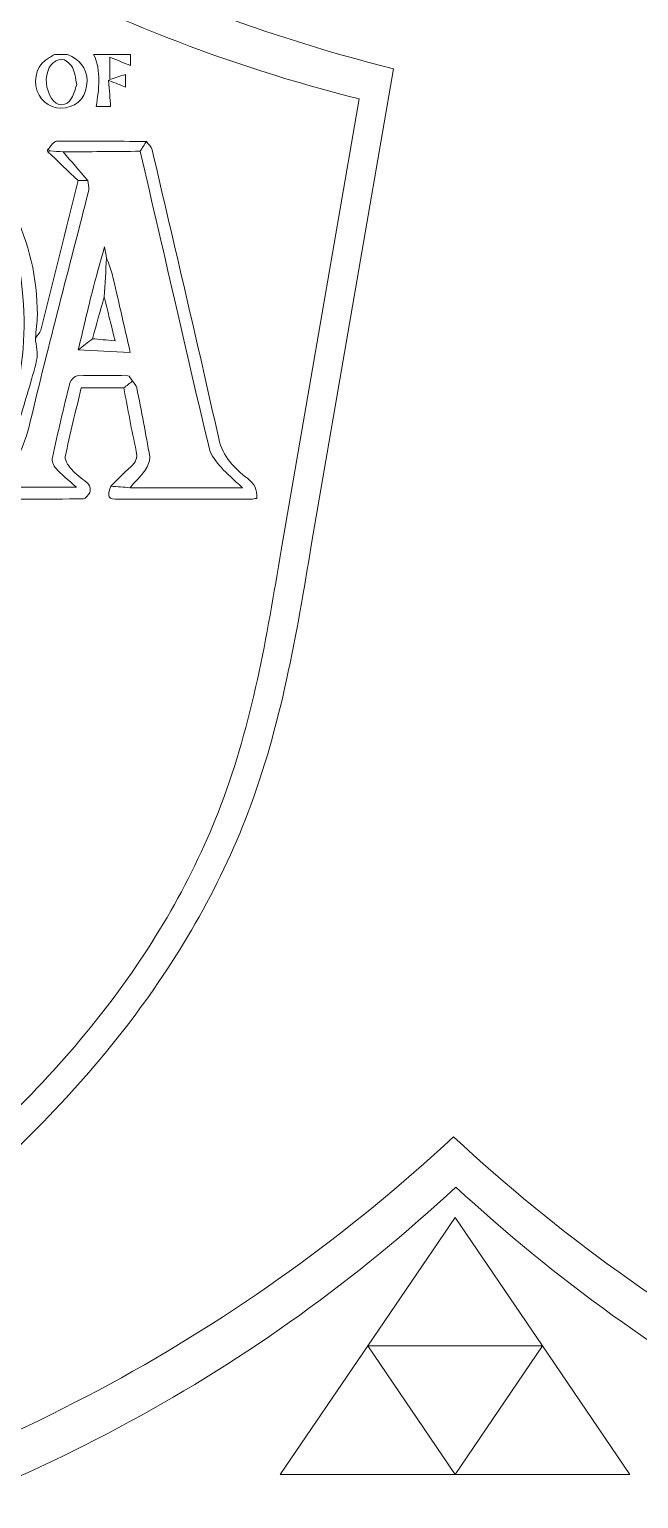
# Model space of a CAD drawing. Header units: inches. Extents: x 0 to 12, y 0 to 12.
# Drawn here: x 10.396 to 11.082, y 3.574 to 5.229 of the extents above; entities that cross this region are included whole.
import ezdxf

# ---------------------------------------------------------------- set-up
doc = ezdxf.new("R2010")
doc.units = ezdxf.units.IN
doc.header["$MEASUREMENT"] = 0

msp = doc.modelspace()

# ---------------------------------------------------------------- linework, layer by layer
at = {"color": 250, "lineweight": 0}
msp.add_line((10.714, 4.6499), (10.8065, 5.185), dxfattribs=at)
at = {"color": 5, "lineweight": 0}
for p, q in [((10.6797, 4.6426), (10.7676, 5.151)), ((10.8758, 3.8906), (10.7774, 3.7458)), ((10.9743, 3.7458), (10.8758, 3.8906)), ((10.7774, 3.7458), (10.6789, 3.6011)), ((10.8758, 3.6011), (10.7774, 3.7458)), ((10.7774, 3.7458), (10.9743, 3.7458)), ((10.9743, 3.7458), (10.8758, 3.6011)), ((11.0727, 3.6011), (10.9743, 3.7458)), ((10.6789, 3.6011), (10.8758, 3.6011)), ((10.8758, 3.6011), (11.0727, 3.6011))]:
    msp.add_line(p, q, dxfattribs=at)
at = {"color": 250, "lineweight": 0}
for centre, start, end in [((11.2709, 7.0303), 227.0707, 255.8739), ((9.578, 5.3747), 284.1261, 312.9293), ((12.1701, 5.3747), 227.0707, 255.8739)]:
    msp.add_arc(centre, 1.9029, start, end, dxfattribs=at)
at = {"color": 5, "lineweight": 0}
for centre, start, end in [((11.2088, 6.9041), 227.0707, 255.8739), ((9.6455, 5.2484), 284.1261, 312.9293), ((12.108, 5.2484), 227.0707, 255.8739)]:
    msp.add_arc(centre, 1.8077, start, end, dxfattribs=at)
at = {"color": 1, "lineweight": 0}
for points, knots in [([(10.4393, 5.2013), (10.4521, 5.1953), (10.4612, 5.1867), (10.4612, 5.1712), (10.4611, 5.155), (10.4523, 5.1438), (10.4368, 5.1409), (10.4235, 5.1385), (10.4094, 5.1469), (10.4051, 5.16), (10.4, 5.1753), (10.4057, 5.1907), (10.4188, 5.1978), (10.4208, 5.1988), (10.4227, 5.2001), (10.4246, 5.2013), (10.4295, 5.2013), (10.4344, 5.2013), (10.4393, 5.2013)], [0, 0, 0, 0, 1, 1, 1, 2, 2, 2, 3, 3, 3, 4, 4, 4, 5, 5, 5, 6, 6, 6, 6]), ([(10.5102, 5.2013), (10.5102, 5.196), (10.5102, 5.1908), (10.5102, 5.1887), (10.5035, 5.1914), (10.4963, 5.1944), (10.487, 5.1981), (10.487, 5.1882), (10.487, 5.1819), (10.487, 5.173), (10.4932, 5.175), (10.499, 5.1769), (10.5045, 5.1787), (10.5045, 5.1747), (10.5045, 5.1689), (10.5045, 5.1643), (10.4995, 5.1664), (10.4938, 5.1687), (10.4854, 5.1721), (10.4864, 5.16), (10.4871, 5.1516), (10.4878, 5.1426), (10.4843, 5.1426), (10.4773, 5.1426), (10.4715, 5.1426), (10.4744, 5.1624), (10.4777, 5.182), (10.4686, 5.2013), (10.4825, 5.2013), (10.4963, 5.2013), (10.5102, 5.2013)], [0, 0, 0, 0, 1, 1, 1, 2, 2, 2, 3, 3, 3, 4, 4, 4, 5, 5, 5, 6, 6, 6, 7, 7, 7, 8, 8, 8, 9, 9, 9, 10, 10, 10, 10]), ([(10.4496, 5.1672), (10.4479, 5.1743), (10.4477, 5.1813), (10.4447, 5.1866), (10.4423, 5.1909), (10.4364, 5.196), (10.4323, 5.1958), (10.4275, 5.1955), (10.421, 5.191), (10.4187, 5.1865), (10.4129, 5.1749), (10.4147, 5.1627), (10.4213, 5.1517), (10.4271, 5.142), (10.438, 5.1422), (10.4438, 5.1519), (10.4466, 5.1566), (10.4478, 5.1623), (10.4496, 5.1672)], [0, 0, 0, 0, 1, 1, 1, 2, 2, 2, 3, 3, 3, 4, 4, 4, 5, 5, 5, 6, 6, 6, 6])]:
    msp.add_open_spline(points, degree=3, knots=knots, dxfattribs=at)
at = {"color": 5, "lineweight": 0}
for points, knots in [([(10.528, 5.1031), (10.5257, 5.0994), (10.5234, 5.0957), (10.5211, 5.0921), (10.4922, 5.0918), (10.4632, 5.0916), (10.4343, 5.0914), (10.4294, 5.0918), (10.4245, 5.0922), (10.4197, 5.0927), (10.4187, 5.0931), (10.4178, 5.0936), (10.4169, 5.094), (10.4202, 5.0973), (10.4235, 5.1034), (10.4269, 5.1034), (10.4606, 5.1039), (10.4943, 5.1034), (10.528, 5.1031)], [0, 0, 0, 0, 1, 1, 1, 2, 2, 2, 3, 3, 3, 4, 4, 4, 5, 5, 5, 6, 6, 6, 6]), ([(10.528, 5.1031), (10.5302, 5.1), (10.5337, 5.0972), (10.5345, 5.0938), (10.5598, 4.9854), (10.5854, 4.877), (10.6095, 4.7683), (10.6141, 4.7478), (10.6272, 4.735), (10.6418, 4.7236), (10.65, 4.717), (10.653, 4.711), (10.6523, 4.7009), (10.6502, 4.7007), (10.648, 4.7001), (10.6457, 4.7001), (10.5961, 4.7001), (10.5464, 4.7), (10.4968, 4.7001), (10.4847, 4.7001), (10.4837, 4.7019), (10.4879, 4.7147), (10.4952, 4.7141), (10.5024, 4.7136), (10.5096, 4.713), (10.5509, 4.713), (10.5921, 4.713), (10.6363, 4.713), (10.6266, 4.7221), (10.6187, 4.7284), (10.6122, 4.736), (10.6069, 4.7421), (10.6009, 4.749), (10.5991, 4.7565), (10.5863, 4.8089), (10.5744, 4.8616), (10.5623, 4.9142), (10.5485, 4.9735), (10.5348, 5.0328), (10.5211, 5.0921), (10.5234, 5.0957), (10.5257, 5.0994), (10.528, 5.1031)], [0, 0, 0, 0, 1, 1, 1, 2, 2, 2, 3, 3, 3, 4, 4, 4, 5, 5, 5, 6, 6, 6, 7, 7, 7, 8, 8, 8, 9, 9, 9, 10, 10, 10, 11, 11, 11, 12, 12, 12, 13, 13, 13, 14, 14, 14, 14]), ([(10.3148, 5.0843), (10.3426, 5.0725), (10.3629, 5.0536), (10.377, 5.0262), (10.3964, 4.9887), (10.4052, 4.9494), (10.4052, 4.9077), (10.4052, 4.8989), (10.4038, 4.8902), (10.403, 4.8815), (10.4036, 4.8732), (10.4063, 4.8643), (10.4044, 4.8566), (10.3988, 4.8335), (10.3915, 4.8108), (10.3846, 4.788), (10.3828, 4.7823), (10.3803, 4.7768), (10.3781, 4.7712), (10.3675, 4.7598), (10.3569, 4.7485), (10.3464, 4.737), (10.346, 4.7366), (10.3463, 4.7354), (10.3462, 4.7346), (10.3462, 4.7346), (10.3463, 4.7349), (10.3463, 4.7349), (10.3228, 4.7145), (10.2929, 4.71), (10.2643, 4.7023), (10.2559, 4.7001), (10.2466, 4.7003), (10.2376, 4.7003), (10.0833, 4.7002), (9.929, 4.7001), (9.7747, 4.7005), (9.7628, 4.7006), (9.7582, 4.6962), (9.7552, 4.6855), (9.7482, 4.6607), (9.7399, 4.6362), (9.7327, 4.6114), (9.7302, 4.6029), (9.7266, 4.5994), (9.7169, 4.5994), (9.594, 4.5997), (9.471, 4.5996), (9.3481, 4.5991), (9.3365, 4.5991), (9.3321, 4.6039), (9.3319, 4.6145), (9.3373, 4.614), (9.3427, 4.6136), (9.3482, 4.6131), (9.3534, 4.6128), (9.3587, 4.6124), (9.364, 4.6124), (9.453, 4.6123), (9.542, 4.6124), (9.6311, 4.6124), (9.6559, 4.6124), (9.6807, 4.6121), (9.7055, 4.6126), (9.7095, 4.6127), (9.716, 4.6152), (9.717, 4.6181), (9.728, 4.649), (9.7381, 4.6803), (9.7484, 4.7115), (9.7532, 4.7119), (9.758, 4.7127), (9.7629, 4.7127), (9.8206, 4.7128), (9.8784, 4.7128), (9.9362, 4.7128), (9.9405, 4.7128), (9.9448, 4.7132), (9.9501, 4.7134), (9.9501, 4.732), (9.9502, 4.7495), (9.9501, 4.7669), (9.9498, 4.8035), (9.9495, 4.84), (9.9491, 4.8766), (9.9529, 4.8805), (9.9567, 4.8845), (9.9605, 4.8884), (9.9617, 4.8853), (9.9641, 4.8822), (9.9641, 4.8791), (9.9644, 4.831), (9.9644, 4.7829), (9.9645, 4.7349), (9.9633, 4.7294), (9.9617, 4.7239), (9.9611, 4.7183), (9.9609, 4.7166), (9.9633, 4.7147), (9.9645, 4.7129), (10.0262, 4.7129), (10.0879, 4.7129), (10.1506, 4.7129), (10.1506, 4.7248), (10.1507, 4.7349), (10.1506, 4.745), (10.1503, 4.7889), (10.15, 4.8329), (10.1497, 4.8768), (10.1536, 4.8815), (10.1575, 4.8861), (10.1614, 4.8907), (10.1627, 4.8876), (10.165, 4.8846), (10.165, 4.8815), (10.1654, 4.834), (10.1654, 4.7866), (10.1655, 4.7391), (10.1639, 4.7308), (10.1622, 4.7225), (10.1605, 4.7142), (10.1645, 4.7137), (10.1685, 4.7127), (10.1724, 4.7128), (10.1997, 4.7133), (10.2269, 4.7138), (10.2541, 4.7148), (10.3128, 4.717), (10.3572, 4.7497), (10.376, 4.8052), (10.3905, 4.8478), (10.3925, 4.8917), (10.3883, 4.9363), (10.3827, 4.9956), (10.363, 5.0462), (10.3073, 5.0763), (10.3098, 5.079), (10.3123, 5.0817), (10.3148, 5.0843)], [0, 0, 0, 0, 1, 1, 1, 2, 2, 2, 3, 3, 3, 4, 4, 4, 5, 5, 5, 6, 6, 6, 7, 7, 7, 8, 8, 8, 9, 9, 9, 10, 10, 10, 11, 11, 11, 12, 12, 12, 13, 13, 13, 14, 14, 14, 15, 15, 15, 16, 16, 16, 17, 17, 17, 18, 18, 18, 19, 19, 19, 20, 20, 20, 21, 21, 21, 22, 22, 22, 23, 23, 23, 24, 24, 24, 25, 25, 25, 26, 26, 26, 27, 27, 27, 28, 28, 28, 29, 29, 29, 30, 30, 30, 31, 31, 31, 32, 32, 32, 33, 33, 33, 34, 34, 34, 35, 35, 35, 36, 36, 36, 37, 37, 37, 38, 38, 38, 39, 39, 39, 40, 40, 40, 41, 41, 41, 42, 42, 42, 43, 43, 43, 44, 44, 44, 45, 45, 45, 46, 46, 46, 46]), ([(10.4619, 5.0593), (10.4527, 5.07), (10.4435, 5.0807), (10.4343, 5.0914), (10.4632, 5.0916), (10.4922, 5.0918), (10.5211, 5.0921), (10.5348, 5.0328), (10.5485, 4.9735), (10.5623, 4.9142), (10.5744, 4.8616), (10.5863, 4.8089), (10.5991, 4.7565), (10.6009, 4.749), (10.6069, 4.7421), (10.6122, 4.736), (10.6187, 4.7284), (10.6266, 4.7221), (10.6363, 4.713), (10.5921, 4.713), (10.5509, 4.713), (10.5096, 4.713), (10.5154, 4.7196), (10.5217, 4.7258), (10.5267, 4.7329), (10.5296, 4.7371), (10.5325, 4.7431), (10.5318, 4.7476), (10.5276, 4.7736), (10.5224, 4.7995), (10.5172, 4.8254), (10.5167, 4.8282), (10.5141, 4.8306), (10.5125, 4.8332), (10.5108, 4.8353), (10.5091, 4.8391), (10.5073, 4.8392), (10.4882, 4.8396), (10.4691, 4.8398), (10.45, 4.839), (10.4471, 4.8389), (10.4428, 4.8343), (10.4419, 4.8311), (10.4349, 4.8032), (10.4283, 4.7752), (10.4222, 4.747), (10.4214, 4.7433), (10.4233, 4.7377), (10.4259, 4.7348), (10.4321, 4.728), (10.4395, 4.7223), (10.4493, 4.7135), (10.4133, 4.7135), (10.3809, 4.7135), (10.3484, 4.7135), (10.3499, 4.7149), (10.3512, 4.7166), (10.3529, 4.7176), (10.38, 4.7331), (10.3903, 4.7581), (10.3973, 4.7875), (10.418, 4.8746), (10.4411, 4.9612), (10.4631, 5.0481), (10.4639, 5.0515), (10.4623, 5.0556), (10.4619, 5.0593)], [0, 0, 0, 0, 1, 1, 1, 2, 2, 2, 3, 3, 3, 4, 4, 4, 5, 5, 5, 6, 6, 6, 7, 7, 7, 8, 8, 8, 9, 9, 9, 10, 10, 10, 11, 11, 11, 12, 12, 12, 13, 13, 13, 14, 14, 14, 15, 15, 15, 16, 16, 16, 17, 17, 17, 18, 18, 18, 19, 19, 19, 20, 20, 20, 21, 21, 21, 22, 22, 22, 22]), ([(10.4197, 5.0927), (10.4188, 5.0923), (10.4179, 5.092), (10.417, 5.0916), (10.4168, 5.0922), (10.4166, 5.0927), (10.4165, 5.0932), (10.4165, 5.0935), (10.4168, 5.0938), (10.4169, 5.094), (10.4178, 5.0936), (10.4187, 5.0931), (10.4197, 5.0927)], [0, 0, 0, 0, 1, 1, 1, 2, 2, 2, 3, 3, 3, 4, 4, 4, 4]), ([(10.4197, 5.0927), (10.4245, 5.0922), (10.4294, 5.0918), (10.4343, 5.0914), (10.4435, 5.0807), (10.4527, 5.07), (10.4619, 5.0593), (10.4583, 5.0592), (10.4547, 5.0591), (10.4511, 5.0591), (10.4397, 5.0699), (10.4283, 5.0808), (10.417, 5.0916), (10.4179, 5.092), (10.4188, 5.0923), (10.4197, 5.0927)], [0, 0, 0, 0, 1, 1, 1, 2, 2, 2, 3, 3, 3, 4, 4, 4, 5, 5, 5, 5]), ([(10.3781, 4.7712), (10.3803, 4.7768), (10.3828, 4.7823), (10.3846, 4.788), (10.3915, 4.8108), (10.3988, 4.8335), (10.4044, 4.8566), (10.4063, 4.8643), (10.4036, 4.8732), (10.403, 4.8815), (10.4051, 4.8845), (10.4083, 4.8872), (10.4091, 4.8905), (10.4233, 4.9466), (10.4371, 5.0029), (10.4511, 5.0591), (10.4547, 5.0591), (10.4583, 5.0592), (10.4619, 5.0593), (10.4623, 5.0556), (10.4639, 5.0515), (10.4631, 5.0481), (10.4411, 4.9612), (10.418, 4.8746), (10.3973, 4.7875), (10.3903, 4.7581), (10.38, 4.7331), (10.3529, 4.7176), (10.3512, 4.7166), (10.3499, 4.7149), (10.3484, 4.7135), (10.3422, 4.7097), (10.336, 4.706), (10.3298, 4.7022), (10.324, 4.7093), (10.3271, 4.7143), (10.3329, 4.7196), (10.3379, 4.7241), (10.3419, 4.7298), (10.3463, 4.7349), (10.3463, 4.7349), (10.3462, 4.7346), (10.3462, 4.7346), (10.3611, 4.7375), (10.3755, 4.7541), (10.3781, 4.7712)], [0, 0, 0, 0, 1, 1, 1, 2, 2, 2, 3, 3, 3, 4, 4, 4, 5, 5, 5, 6, 6, 6, 7, 7, 7, 8, 8, 8, 9, 9, 9, 10, 10, 10, 11, 11, 11, 12, 12, 12, 13, 13, 13, 14, 14, 14, 15, 15, 15, 15]), ([(10.4832, 4.9718), (10.4826, 4.9751), (10.482, 4.9784), (10.4808, 4.9843), (10.4757, 4.9656), (10.471, 4.9494), (10.4669, 4.9331), (10.4615, 4.9116), (10.4565, 4.8899), (10.4513, 4.8683), (10.4704, 4.8674), (10.4895, 4.8665), (10.5098, 4.8655), (10.5027, 4.8966), (10.4962, 4.9253), (10.4894, 4.954), (10.4879, 4.9601), (10.4853, 4.9659), (10.4832, 4.9718)], [0, 0, 0, 0, 1, 1, 1, 2, 2, 2, 3, 3, 3, 4, 4, 4, 5, 5, 5, 6, 6, 6, 6]), ([(10.4832, 4.9718), (10.4823, 4.9572), (10.4814, 4.9425), (10.4805, 4.9279), (10.4761, 4.9122), (10.4717, 4.8966), (10.4673, 4.8809), (10.462, 4.8767), (10.4566, 4.8725), (10.4513, 4.8683), (10.4565, 4.8899), (10.4615, 4.9116), (10.4669, 4.9331), (10.471, 4.9494), (10.4757, 4.9656), (10.4808, 4.9843), (10.482, 4.9784), (10.4826, 4.9751), (10.4832, 4.9718)], [0, 0, 0, 0, 1, 1, 1, 2, 2, 2, 3, 3, 3, 4, 4, 4, 5, 5, 5, 6, 6, 6, 6]), ([(10.4832, 4.9718), (10.4853, 4.9659), (10.4879, 4.9601), (10.4894, 4.954), (10.4962, 4.9253), (10.5027, 4.8966), (10.5098, 4.8655), (10.4895, 4.8665), (10.4704, 4.8674), (10.4513, 4.8683), (10.4566, 4.8725), (10.462, 4.8767), (10.4673, 4.8809), (10.4749, 4.8802), (10.4825, 4.8794), (10.4927, 4.8784), (10.4881, 4.8971), (10.4843, 4.9125), (10.4805, 4.9279), (10.4814, 4.9425), (10.4823, 4.9572), (10.4832, 4.9718)], [0, 0, 0, 0, 1, 1, 1, 2, 2, 2, 3, 3, 3, 4, 4, 4, 5, 5, 5, 6, 6, 6, 7, 7, 7, 7]), ([(10.3298, 4.7022), (10.336, 4.706), (10.3422, 4.7097), (10.3484, 4.7135), (10.3809, 4.7135), (10.4133, 4.7135), (10.4493, 4.7135), (10.4395, 4.7223), (10.4321, 4.728), (10.4259, 4.7348), (10.4233, 4.7377), (10.4214, 4.7433), (10.4222, 4.747), (10.4283, 4.7752), (10.4349, 4.8032), (10.4419, 4.8311), (10.4428, 4.8343), (10.4471, 4.8389), (10.45, 4.839), (10.4691, 4.8398), (10.4882, 4.8396), (10.5073, 4.8392), (10.5091, 4.8391), (10.5108, 4.8353), (10.5125, 4.8332), (10.5092, 4.8306), (10.5059, 4.828), (10.5026, 4.8254), (10.4868, 4.8254), (10.4711, 4.8254), (10.4547, 4.8254), (10.4484, 4.799), (10.4416, 4.7735), (10.4367, 4.7477), (10.4358, 4.743), (10.4414, 4.7361), (10.4455, 4.7316), (10.4505, 4.726), (10.4575, 4.7222), (10.4629, 4.7168), (10.4647, 4.715), (10.4653, 4.7102), (10.4643, 4.7077), (10.463, 4.7046), (10.4595, 4.7004), (10.4569, 4.7004), (10.4154, 4.6999), (10.374, 4.7001), (10.3325, 4.7002), (10.3316, 4.7002), (10.3307, 4.7015), (10.3298, 4.7022)], [0, 0, 0, 0, 1, 1, 1, 2, 2, 2, 3, 3, 3, 4, 4, 4, 5, 5, 5, 6, 6, 6, 7, 7, 7, 8, 8, 8, 9, 9, 9, 10, 10, 10, 11, 11, 11, 12, 12, 12, 13, 13, 13, 14, 14, 14, 15, 15, 15, 16, 16, 16, 17, 17, 17, 17]), ([(10.5026, 4.8254), (10.5059, 4.828), (10.5092, 4.8306), (10.5125, 4.8332), (10.5141, 4.8306), (10.5167, 4.8282), (10.5172, 4.8254), (10.5224, 4.7995), (10.5276, 4.7736), (10.5318, 4.7476), (10.5325, 4.7431), (10.5296, 4.7371), (10.5267, 4.7329), (10.5217, 4.7258), (10.5154, 4.7196), (10.5096, 4.713), (10.5024, 4.7136), (10.4952, 4.7141), (10.4879, 4.7147), (10.4954, 4.722), (10.5026, 4.7296), (10.5104, 4.7365), (10.5161, 4.7415), (10.5184, 4.7462), (10.5166, 4.7543), (10.5113, 4.7779), (10.5072, 4.8017), (10.5026, 4.8254)], [0, 0, 0, 0, 1, 1, 1, 2, 2, 2, 3, 3, 3, 4, 4, 4, 5, 5, 5, 6, 6, 6, 7, 7, 7, 8, 8, 8, 9, 9, 9, 9]), ([(9.9776, 3.6805), (10.0803, 3.7569), (10.2606, 3.8912), (10.4858, 4.1106), (10.6317, 4.3599), (10.6639, 4.5448), (10.6797, 4.6426)], [0, 0, 0, 0, 0.0808468, 0.1419248, 0.197496, 0.2597021, 0.2597021, 0.2597021, 0.2597021])]:
    msp.add_open_spline(points, degree=3, knots=knots, dxfattribs=at)
at = {"color": 250, "lineweight": 0}
msp.add_open_spline([(9.9748, 3.6371), (10.083, 3.7176), (10.2728, 3.8588), (10.5098, 4.0898), (10.6634, 4.3523), (10.6973, 4.5469), (10.714, 4.6499)], degree=3, knots=[0, 0, 0, 0, 0.0808468, 0.1419248, 0.197496, 0.2597021, 0.2597021, 0.2597021, 0.2597021], dxfattribs=at)

doc.saveas('drawing.dxf')
